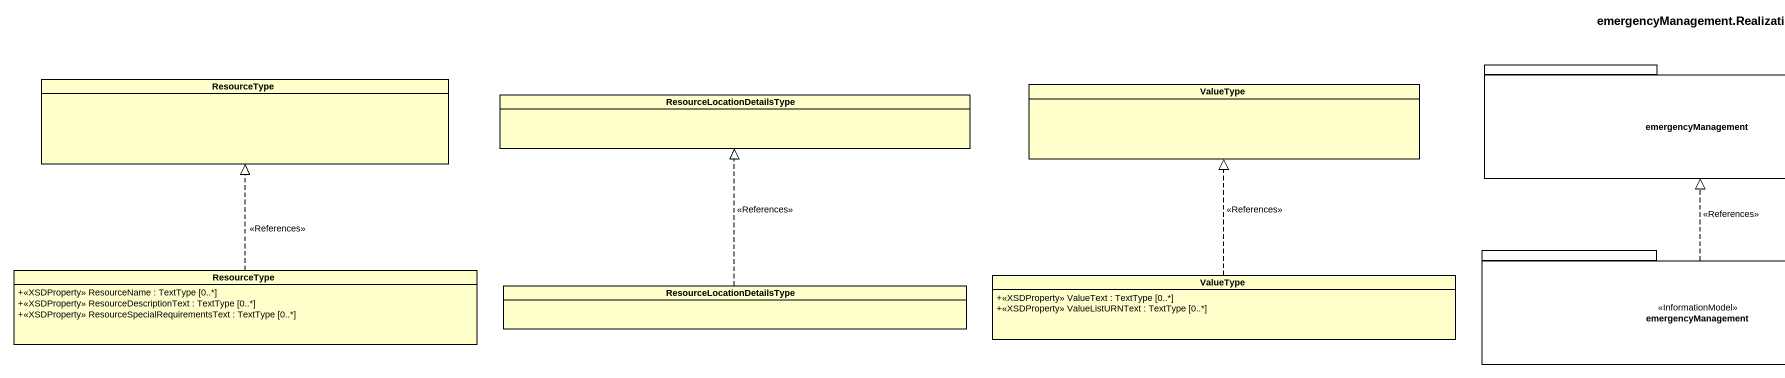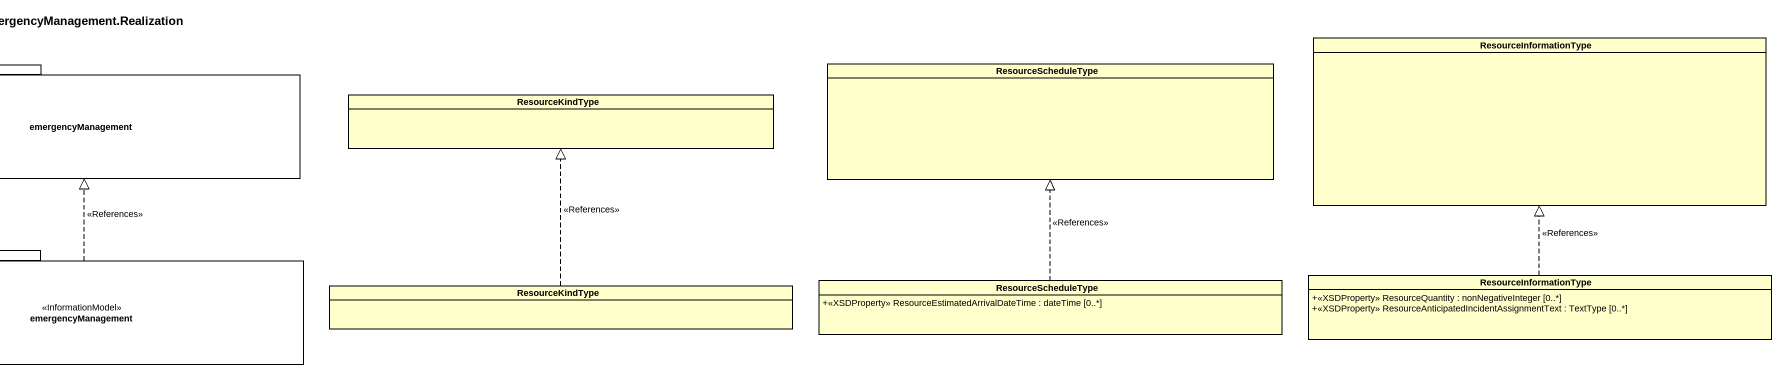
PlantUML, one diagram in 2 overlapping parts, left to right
@startuml
title emergencyManagement.Realization
hide circle
hide empty members
skinparam classAttributeIconSize 0
class ResourceInformationType
class ResourceType
class ValueType
package emergencyManagement {
}
class ResourceScheduleType
class ResourceLocationDetailsType
class ResourceKindType
class "ResourceType" as ResourceType_2 {
  +<<XSDProperty>> ResourceName : TextType [0..*]
  +<<XSDProperty>> ResourceDescriptionText : TextType [0..*]
  +<<XSDProperty>> ResourceSpecialRequirementsText : TextType [0..*]
}
class "ValueType" as ValueType_2 {
  +<<XSDProperty>> ValueText : TextType [0..*]
  +<<XSDProperty>> ValueListURNText : TextType [0..*]
}
package "emergencyManagement" as emergencyManagement_2 <<InformationModel>> {
}
class "ResourceInformationType" as ResourceInformationType_2 {
  +<<XSDProperty>> ResourceQuantity : nonNegativeInteger [0..*]
  +<<XSDProperty>> ResourceAnticipatedIncidentAssignmentText : TextType [0..*]
}
class "ResourceLocationDetailsType" as ResourceLocationDetailsType_2
class "ResourceKindType" as ResourceKindType_2
class "ResourceScheduleType" as ResourceScheduleType_2 {
  +<<XSDProperty>> ResourceEstimatedArrivalDateTime : dateTime [0..*]
}
ResourceType_2 .up.|> ResourceType : <<References>>
ValueType_2 .up.|> ValueType : <<References>>
emergencyManagement_2 .up.|> emergencyManagement : <<References>>
ResourceInformationType_2 .up.|> ResourceInformationType : <<References>>
ResourceLocationDetailsType_2 .up.|> ResourceLocationDetailsType : <<References>>
ResourceKindType_2 .up.|> ResourceKindType : <<References>>
ResourceScheduleType_2 .up.|> ResourceScheduleType : <<References>>
@enduml
